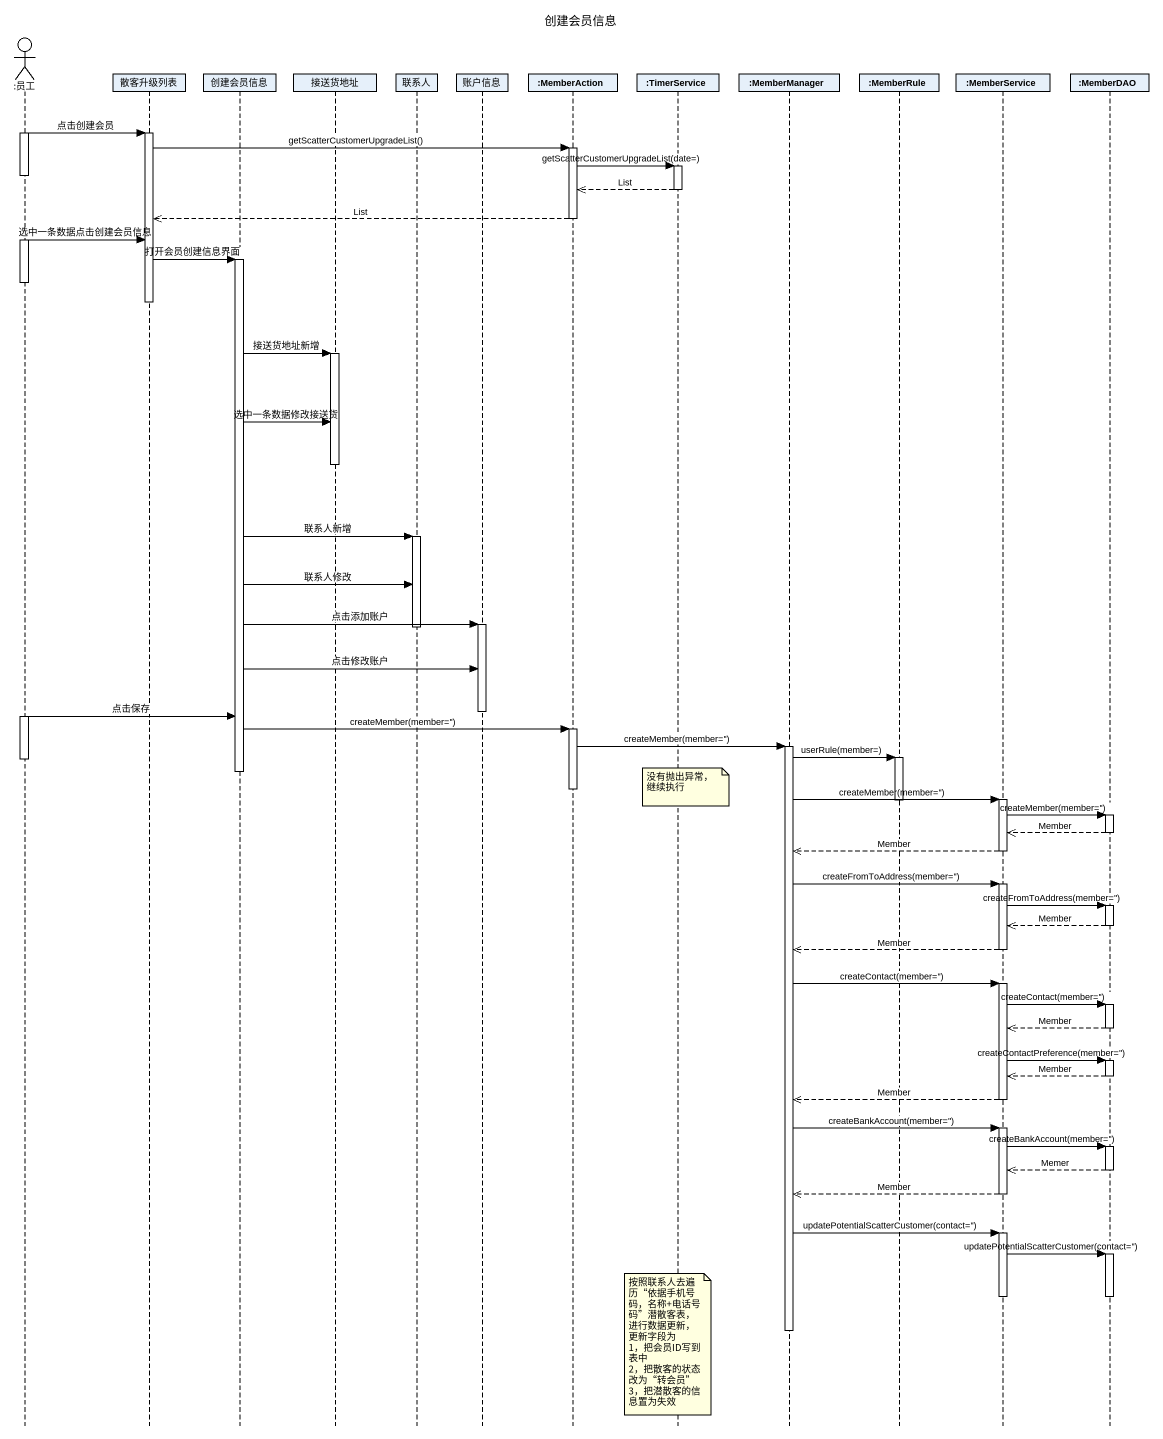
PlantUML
@startuml
title 创建会员信息
hide footbox
actor ":员工" as 员工
participant 散客升级列表
participant 创建会员信息
participant 接送货地址
participant 联系人
participant 账户信息
participant ":MemberAction" as MemberAction
participant ":TimerService" as TimerService
participant ":MemberManager" as MemberManager
participant ":MemberRule" as MemberRule
participant ":MemberService" as MemberService
participant ":MemberDAO" as MemberDAO

activate 员工
员工 -> 散客升级列表 : 点击创建会员
activate 散客升级列表
散客升级列表 -> MemberAction : getScatterCustomerUpgradeList()
activate MemberAction
MemberAction -> TimerService : getScatterCustomerUpgradeList(date=)
activate TimerService
deactivate 员工
TimerService -->> MemberAction : List
deactivate TimerService
MemberAction -->> 散客升级列表 : List
deactivate MemberAction
activate 员工
员工 -> 散客升级列表 : 选中一条数据点击创建会员信息
散客升级列表 -> 创建会员信息 : 打开会员创建信息界面
activate 创建会员信息
deactivate 员工
deactivate 散客升级列表
创建会员信息 -> 接送货地址 : 接送货地址新增
activate 接送货地址
创建会员信息 -> 接送货地址 : 选中一条数据修改接送货
deactivate 接送货地址
创建会员信息 -> 联系人 : 联系人新增
activate 联系人
创建会员信息 -> 联系人 : 联系人修改
创建会员信息 -> 账户信息 : 点击添加账户
activate 账户信息
deactivate 联系人
创建会员信息 -> 账户信息 : 点击修改账户
deactivate 账户信息
activate 员工
员工 -> 创建会员信息 : 点击保存
创建会员信息 -> MemberAction : createMember(member='')
activate MemberAction
MemberAction -> MemberManager : createMember(member='')
activate MemberManager
MemberManager -> MemberRule : userRule(member=)
activate MemberRule
deactivate 员工
deactivate 创建会员信息
note over TimerService : 没有抛出异常，继续执行
deactivate MemberAction
MemberManager -> MemberService : createMember(member='')
activate MemberService
deactivate MemberRule
MemberService -> MemberDAO : createMember(member='')
activate MemberDAO
MemberDAO -->> MemberService : Member
deactivate MemberDAO
MemberService -->> MemberManager : Member
deactivate MemberService
MemberManager -> MemberService : createFromToAddress(member='')
activate MemberService
MemberService -> MemberDAO : createFromToAddress(member='')
activate MemberDAO
MemberDAO -->> MemberService : Member
deactivate MemberDAO
MemberService -->> MemberManager : Member
deactivate MemberService
MemberManager -> MemberService : createContact(member='')
activate MemberService
MemberService -> MemberDAO : createContact(member='')
activate MemberDAO
MemberDAO -->> MemberService : Member
deactivate MemberDAO
MemberService -> MemberDAO : createContactPreference(member='')
activate MemberDAO
MemberDAO -->> MemberService : Member
deactivate MemberDAO
MemberService -->> MemberManager : Member
deactivate MemberService
MemberManager -> MemberService : createBankAccount(member='')
activate MemberService
MemberService -> MemberDAO : createBankAccount(member='')
activate MemberDAO
MemberDAO -->> MemberService : Memer
deactivate MemberDAO
MemberService -->> MemberManager : Member
deactivate MemberService
MemberManager -> MemberService : updatePotentialScatterCustomer(contact='')
activate MemberService
MemberService -> MemberDAO : updatePotentialScatterCustomer(contact='')
activate MemberDAO
deactivate MemberService
deactivate MemberDAO
deactivate MemberManager
note over TimerService
  按照联系人去遍历“依据手机号码，名称+电话号码”潜散客表，进行数据更新，更新字段为
  1，把会员ID写到表中
  2，把散客的状态改为“转会员”
  3，把潜散客的信息置为失效
end note
@enduml
